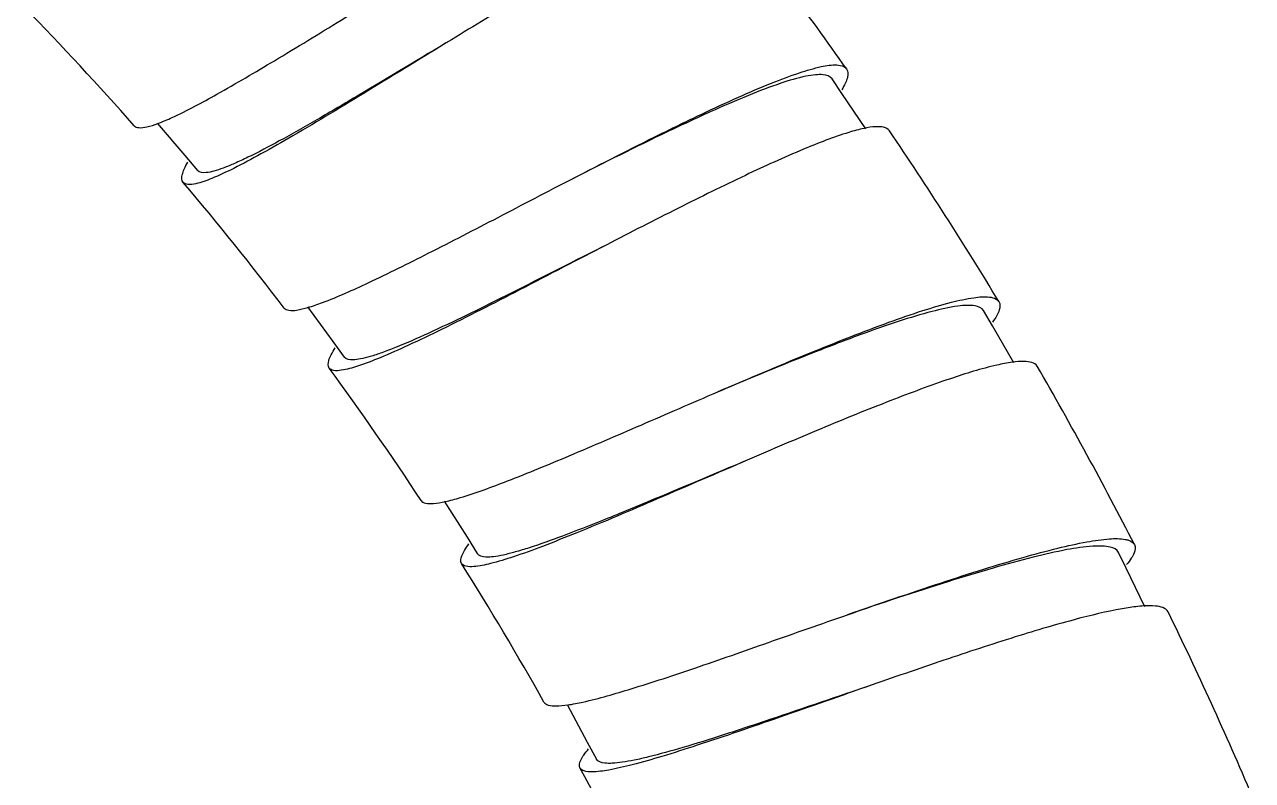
# Model space of a CAD drawing. Header units: millimetres. Extents: x 3766 to 4318, y 26587 to 26937.
# Drawn here: x 3970.27 to 4003.31, y 26873.52 to 26893.84 of the extents above; entities that cross this region are included whole.
import ezdxf

# ---------------------------------------------------------------- set-up
doc = ezdxf.new("R2010")
doc.units = ezdxf.units.MM

msp = doc.modelspace()

# ---------------------------------------------------------------- linework, layer by layer
for points in [[(3992.394, 26892.653), (3991.344, 26894.139), (3990.255, 26895.599), (3989.13, 26897.029)], [(3973.222, 26891.125), (3972.264, 26892.207), (3971.281, 26893.267), (3970.272, 26894.303)], [(3992.267, 26891.987), (3992.267, 26891.987), (3992.001, 26892.381), (3992.001, 26892.381)], [(3992.908, 26891.038), (3992.908, 26891.038), (3992.267, 26891.987), (3992.267, 26891.987)], [(3973.842, 26891.196), (3973.842, 26891.196), (3974.587, 26890.321), (3974.587, 26890.321)], [(3996.492, 26886.393), (3995.549, 26887.95), (3994.567, 26889.483), (3993.545, 26890.99)], [(3974.587, 26890.321), (3974.587, 26890.321), (3974.924, 26889.922), (3974.924, 26889.922)], [(3977.261, 26886.222), (3976.381, 26887.37), (3975.475, 26888.496), (3974.541, 26889.6)], [(3977.885, 26886.25), (3977.885, 26886.25), (3978.566, 26885.324), (3978.566, 26885.324)], [(3996.318, 26885.739), (3996.318, 26885.739), (3996.08, 26886.152), (3996.08, 26886.152)], [(3996.89, 26884.746), (3996.89, 26884.746), (3996.318, 26885.739), (3996.318, 26885.739)], [(3978.566, 26885.324), (3978.566, 26885.324), (3978.873, 26884.903), (3978.873, 26884.903)], [(3980.943, 26881.047), (3980.147, 26882.253), (3979.322, 26883.442), (3978.468, 26884.608)], [(4000.138, 26879.86), (3999.307, 26881.48), (3998.436, 26883.078), (3997.522, 26884.654)], [(3981.565, 26881.031), (3981.565, 26881.031), (3982.181, 26880.058), (3982.181, 26880.058)], [(3982.181, 26880.058), (3982.181, 26880.058), (3982.456, 26879.618), (3982.456, 26879.618)], [(3999.917, 26879.222), (3999.917, 26879.222), (3999.71, 26879.65), (3999.71, 26879.65)], [(3984.249, 26875.624), (3983.541, 26876.884), (3982.802, 26878.127), (3982.034, 26879.352)], [(4000.419, 26878.189), (4000.419, 26878.189), (3999.917, 26879.222), (3999.917, 26879.222)], [(4003.314, 26873.086), (4002.6, 26874.76), (4001.843, 26876.416), (4001.044, 26878.051)], [(3984.87, 26875.564), (3984.87, 26875.564), (3985.414, 26874.551), (3985.414, 26874.551)], [(3985.414, 26874.551), (3985.414, 26874.551), (3985.659, 26874.091), (3985.659, 26874.091)], [(3987.166, 26869.982), (3986.548, 26871.289), (3985.899, 26872.58), (3985.218, 26873.857)]]:
    msp.add_open_spline(points, degree=3)
for points, knots in [([(3988.055, 26896.912), (3987.651, 26896.756), (3987.259, 26896.57), (3986.873, 26896.376), (3986.873, 26896.376), (3986.362, 26896.118), (3985.86, 26895.845), (3985.361, 26895.566), (3985.361, 26895.566), (3984.775, 26895.236), (3984.196, 26894.898), (3983.618, 26894.555), (3983.618, 26894.555), (3982.996, 26894.185), (3982.376, 26893.81), (3981.758, 26893.434)], [0, 0, 0, 0, 0.25, 0.25, 0.25, 0.25, 0.5, 0.5, 0.5, 0.5, 0.75, 0.75, 0.75, 0.75, 1, 1, 1, 1]), ([(3974.247, 26891.347), (3974.656, 26891.534), (3975.052, 26891.749), (3975.444, 26891.969), (3975.444, 26891.969), (3975.966, 26892.262), (3976.481, 26892.565), (3976.995, 26892.872), (3976.995, 26892.872), (3977.597, 26893.232), (3978.195, 26893.599), (3978.795, 26893.965), (3978.795, 26893.965), (3979.435, 26894.357), (3980.075, 26894.751), (3980.717, 26895.141)], [0, 0, 0, 0, 0.25, 0.25, 0.25, 0.25, 0.5, 0.5, 0.5, 0.5, 0.75, 0.75, 0.75, 0.75, 1, 1, 1, 1]), ([(3981.758, 26893.434), (3981.009, 26892.977), (3980.261, 26892.518), (3979.51, 26892.062), (3979.51, 26892.062), (3978.841, 26891.654), (3978.171, 26891.248), (3977.494, 26890.853), (3977.494, 26890.853), (3977.209, 26890.688), (3976.923, 26890.524), (3976.634, 26890.365), (3976.634, 26890.365), (3976.392, 26890.231), (3976.148, 26890.1), (3975.901, 26889.977), (3975.901, 26889.977), (3975.707, 26889.881), (3975.511, 26889.789), (3975.311, 26889.706), (3975.311, 26889.706), (3975.17, 26889.648), (3975.026, 26889.595), (3974.877, 26889.562)], [0, 0, 0, 0, 0.166667, 0.166667, 0.166667, 0.166667, 0.333333, 0.333333, 0.333333, 0.333333, 0.5, 0.5, 0.5, 0.5, 0.666667, 0.666667, 0.666667, 0.666667, 0.833333, 0.833333, 0.833333, 0.833333, 1, 1, 1, 1]), ([(3981.758, 26893.434), (3980.927, 26892.938), (3980.099, 26892.439), (3979.267, 26891.945), (3979.267, 26891.945), (3978.891, 26891.722), (3978.514, 26891.5), (3978.134, 26891.28), (3978.134, 26891.28), (3977.8, 26891.089), (3977.466, 26890.899), (3977.128, 26890.714), (3977.128, 26890.714), (3976.848, 26890.562), (3976.567, 26890.413), (3976.279, 26890.274), (3976.279, 26890.274), (3976.163, 26890.217), (3976.044, 26890.162), (3975.925, 26890.11), (3975.925, 26890.11), (3975.824, 26890.065), (3975.724, 26890.023), (3975.62, 26889.985), (3975.62, 26889.985), (3975.535, 26889.954), (3975.45, 26889.926), (3975.366, 26889.902), (3975.366, 26889.902), (3975.301, 26889.885), (3975.237, 26889.87), (3975.163, 26889.863), (3975.163, 26889.863), (3975.077, 26889.857), (3974.976, 26889.859), (3974.924, 26889.922)], [0, 0, 0, 0, 0.111111, 0.111111, 0.111111, 0.111111, 0.222222, 0.222222, 0.222222, 0.222222, 0.333333, 0.333333, 0.333333, 0.333333, 0.444444, 0.444444, 0.444444, 0.444444, 0.555556, 0.555556, 0.555556, 0.555556, 0.666667, 0.666667, 0.666667, 0.666667, 0.777778, 0.777778, 0.777778, 0.777778, 0.888889, 0.888889, 0.888889, 0.888889, 1, 1, 1, 1]), ([(3985.02, 26889.7), (3985.804, 26890.104), (3986.588, 26890.506), (3987.379, 26890.896), (3987.379, 26890.896), (3987.744, 26891.077), (3988.109, 26891.255), (3988.477, 26891.429), (3988.477, 26891.429), (3988.81, 26891.587), (3989.146, 26891.742), (3989.483, 26891.892), (3989.483, 26891.892), (3989.777, 26892.023), (3990.073, 26892.149), (3990.371, 26892.269), (3990.371, 26892.269), (3990.619, 26892.368), (3990.869, 26892.463), (3991.122, 26892.546), (3991.122, 26892.546), (3991.316, 26892.61), (3991.513, 26892.668), (3991.713, 26892.712), (3991.713, 26892.712), (3991.852, 26892.741), (3991.993, 26892.764), (3992.133, 26892.757)], [0, 0, 0, 0, 0.142857, 0.142857, 0.142857, 0.142857, 0.285714, 0.285714, 0.285714, 0.285714, 0.428571, 0.428571, 0.428571, 0.428571, 0.571429, 0.571429, 0.571429, 0.571429, 0.714286, 0.714286, 0.714286, 0.714286, 0.857143, 0.857143, 0.857143, 0.857143, 1, 1, 1, 1]), ([(3992.133, 26892.757), (3992.163, 26892.756), (3992.192, 26892.753), (3992.222, 26892.747), (3992.222, 26892.747), (3992.287, 26892.735), (3992.357, 26892.706), (3992.394, 26892.653)], [0, 0, 0, 0, 0.5, 0.5, 0.5, 0.5, 1, 1, 1, 1]), ([(3992.394, 26892.653), (3992.437, 26892.591), (3992.434, 26892.506), (3992.417, 26892.43), (3992.417, 26892.43), (3992.405, 26892.373), (3992.385, 26892.324), (3992.361, 26892.273), (3992.361, 26892.273), (3992.331, 26892.21), (3992.298, 26892.147), (3992.262, 26892.087)], [0, 0, 0, 0, 0.333333, 0.333333, 0.333333, 0.333333, 0.666667, 0.666667, 0.666667, 0.666667, 1, 1, 1, 1]), ([(3992.001, 26892.381), (3991.951, 26892.455), (3991.852, 26892.483), (3991.761, 26892.494), (3991.761, 26892.494), (3991.691, 26892.502), (3991.624, 26892.499), (3991.557, 26892.492), (3991.557, 26892.492), (3991.471, 26892.484), (3991.384, 26892.47), (3991.299, 26892.452), (3991.299, 26892.452), (3991.067, 26892.407), (3990.844, 26892.339), (3990.622, 26892.264), (3990.622, 26892.264), (3990.33, 26892.165), (3990.041, 26892.055), (3989.756, 26891.939), (3989.756, 26891.939), (3989.409, 26891.798), (3989.067, 26891.65), (3988.726, 26891.496), (3988.726, 26891.496), (3988.338, 26891.322), (3987.951, 26891.141), (3987.566, 26890.958), (3987.566, 26890.958), (3986.712, 26890.55), (3985.865, 26890.127), (3985.02, 26889.7)], [0, 0, 0, 0, 0.125, 0.125, 0.125, 0.125, 0.25, 0.25, 0.25, 0.25, 0.375, 0.375, 0.375, 0.375, 0.5, 0.5, 0.5, 0.5, 0.625, 0.625, 0.625, 0.625, 0.75, 0.75, 0.75, 0.75, 0.875, 0.875, 0.875, 0.875, 1, 1, 1, 1]), ([(3973.222, 26891.125), (3973.253, 26891.092), (3973.301, 26891.077), (3973.348, 26891.072), (3973.348, 26891.072), (3973.422, 26891.062), (3973.492, 26891.076), (3973.562, 26891.092), (3973.562, 26891.092), (3973.664, 26891.116), (3973.764, 26891.148), (3973.863, 26891.185), (3973.863, 26891.185), (3973.993, 26891.233), (3974.121, 26891.29), (3974.247, 26891.347)], [0, 0, 0, 0, 0.25, 0.25, 0.25, 0.25, 0.5, 0.5, 0.5, 0.5, 0.75, 0.75, 0.75, 0.75, 1, 1, 1, 1]), ([(3993.545, 26890.99), (3993.475, 26891.093), (3993.321, 26891.102), (3993.186, 26891.097), (3993.186, 26891.097), (3993.07, 26891.092), (3992.968, 26891.073), (3992.864, 26891.052), (3992.864, 26891.052), (3992.727, 26891.022), (3992.587, 26890.985), (3992.45, 26890.942)], [0, 0, 0, 0, 0.333333, 0.333333, 0.333333, 0.333333, 0.666667, 0.666667, 0.666667, 0.666667, 1, 1, 1, 1]), ([(3992.45, 26890.942), (3992.036, 26890.816), (3991.632, 26890.658), (3991.232, 26890.49), (3991.232, 26890.49), (3990.706, 26890.269), (3990.185, 26890.033), (3989.67, 26889.789), (3989.67, 26889.789), (3989.064, 26889.504), (3988.464, 26889.207), (3987.866, 26888.907), (3987.866, 26888.907), (3987.221, 26888.583), (3986.578, 26888.254), (3985.938, 26887.923)], [0, 0, 0, 0, 0.25, 0.25, 0.25, 0.25, 0.5, 0.5, 0.5, 0.5, 0.75, 0.75, 0.75, 0.75, 1, 1, 1, 1]), ([(3974.541, 26889.6), (3974.497, 26889.652), (3974.503, 26889.732), (3974.517, 26889.802), (3974.517, 26889.802), (3974.529, 26889.858), (3974.548, 26889.908), (3974.569, 26889.958), (3974.569, 26889.958), (3974.596, 26890.023), (3974.628, 26890.087), (3974.662, 26890.148)], [0, 0, 0, 0, 0.333333, 0.333333, 0.333333, 0.333333, 0.666667, 0.666667, 0.666667, 0.666667, 1, 1, 1, 1]), ([(3978.286, 26886.366), (3978.706, 26886.524), (3979.116, 26886.709), (3979.522, 26886.901), (3979.522, 26886.901), (3980.064, 26887.156), (3980.601, 26887.423), (3981.136, 26887.693), (3981.136, 26887.693), (3981.763, 26888.01), (3982.388, 26888.334), (3983.013, 26888.658), (3983.013, 26888.658), (3983.682, 26889.006), (3984.35, 26889.354), (3985.02, 26889.7)], [0, 0, 0, 0, 0.25, 0.25, 0.25, 0.25, 0.5, 0.5, 0.5, 0.5, 0.75, 0.75, 0.75, 0.75, 1, 1, 1, 1]), ([(3974.877, 26889.562), (3974.808, 26889.548), (3974.738, 26889.534), (3974.664, 26889.545), (3974.664, 26889.545), (3974.619, 26889.55), (3974.571, 26889.565), (3974.541, 26889.6)], [0, 0, 0, 0, 0.5, 0.5, 0.5, 0.5, 1, 1, 1, 1]), ([(3985.938, 26887.923), (3985.156, 26887.519), (3984.376, 26887.114), (3983.595, 26886.71), (3983.595, 26886.71), (3982.898, 26886.35), (3982.2, 26885.993), (3981.494, 26885.646), (3981.494, 26885.646), (3981.199, 26885.502), (3980.902, 26885.359), (3980.602, 26885.22), (3980.602, 26885.22), (3980.351, 26885.103), (3980.099, 26884.991), (3979.843, 26884.885), (3979.843, 26884.885), (3979.644, 26884.804), (3979.442, 26884.725), (3979.236, 26884.658), (3979.236, 26884.658), (3979.093, 26884.61), (3978.946, 26884.567), (3978.796, 26884.547)], [0, 0, 0, 0, 0.166667, 0.166667, 0.166667, 0.166667, 0.333333, 0.333333, 0.333333, 0.333333, 0.5, 0.5, 0.5, 0.5, 0.666667, 0.666667, 0.666667, 0.666667, 0.833333, 0.833333, 0.833333, 0.833333, 1, 1, 1, 1]), ([(3985.938, 26887.923), (3985.075, 26887.487), (3984.213, 26887.047), (3983.349, 26886.614), (3983.349, 26886.614), (3982.958, 26886.418), (3982.566, 26886.223), (3982.174, 26886.033), (3982.174, 26886.033), (3981.828, 26885.864), (3981.48, 26885.699), (3981.131, 26885.539), (3981.131, 26885.539), (3980.84, 26885.406), (3980.549, 26885.277), (3980.252, 26885.158), (3980.252, 26885.158), (3980.131, 26885.11), (3980.008, 26885.063), (3979.885, 26885.019), (3979.885, 26885.019), (3979.782, 26884.981), (3979.678, 26884.947), (3979.572, 26884.916), (3979.572, 26884.916), (3979.485, 26884.89), (3979.398, 26884.868), (3979.312, 26884.852), (3979.312, 26884.852), (3979.245, 26884.838), (3979.181, 26884.828), (3979.108, 26884.826), (3979.108, 26884.826), (3979.021, 26884.825), (3978.922, 26884.837), (3978.873, 26884.903)], [0, 0, 0, 0, 0.111111, 0.111111, 0.111111, 0.111111, 0.222222, 0.222222, 0.222222, 0.222222, 0.333333, 0.333333, 0.333333, 0.333333, 0.444444, 0.444444, 0.444444, 0.444444, 0.555556, 0.555556, 0.555556, 0.555556, 0.666667, 0.666667, 0.666667, 0.666667, 0.777778, 0.777778, 0.777778, 0.777778, 0.888889, 0.888889, 0.888889, 0.888889, 1, 1, 1, 1]), ([(3988.928, 26883.969), (3989.737, 26884.317), (3990.549, 26884.662), (3991.364, 26884.995), (3991.364, 26884.995), (3991.741, 26885.149), (3992.119, 26885.3), (3992.497, 26885.448), (3992.497, 26885.448), (3992.841, 26885.582), (3993.186, 26885.713), (3993.533, 26885.839), (3993.533, 26885.839), (3993.837, 26885.949), (3994.14, 26886.054), (3994.447, 26886.152), (3994.447, 26886.152), (3994.701, 26886.234), (3994.956, 26886.311), (3995.215, 26886.377), (3995.215, 26886.377), (3995.413, 26886.426), (3995.612, 26886.471), (3995.817, 26886.5), (3995.817, 26886.5), (3995.957, 26886.52), (3996.099, 26886.532), (3996.239, 26886.516)], [0, 0, 0, 0, 0.142857, 0.142857, 0.142857, 0.142857, 0.285714, 0.285714, 0.285714, 0.285714, 0.428571, 0.428571, 0.428571, 0.428571, 0.571429, 0.571429, 0.571429, 0.571429, 0.714286, 0.714286, 0.714286, 0.714286, 0.857143, 0.857143, 0.857143, 0.857143, 1, 1, 1, 1]), ([(3996.239, 26886.516), (3996.269, 26886.512), (3996.297, 26886.508), (3996.326, 26886.5), (3996.326, 26886.5), (3996.392, 26886.483), (3996.459, 26886.449), (3996.492, 26886.393)], [0, 0, 0, 0, 0.5, 0.5, 0.5, 0.5, 1, 1, 1, 1]), ([(3996.492, 26886.393), (3996.531, 26886.329), (3996.522, 26886.244), (3996.499, 26886.17), (3996.499, 26886.17), (3996.483, 26886.115), (3996.459, 26886.065), (3996.433, 26886.017), (3996.433, 26886.017), (3996.399, 26885.955), (3996.361, 26885.897), (3996.32, 26885.839)], [0, 0, 0, 0, 0.333333, 0.333333, 0.333333, 0.333333, 0.666667, 0.666667, 0.666667, 0.666667, 1, 1, 1, 1]), ([(3977.261, 26886.222), (3977.288, 26886.187), (3977.335, 26886.17), (3977.38, 26886.16), (3977.38, 26886.16), (3977.453, 26886.147), (3977.524, 26886.153), (3977.593, 26886.164), (3977.593, 26886.164), (3977.695, 26886.182), (3977.796, 26886.206), (3977.895, 26886.235), (3977.895, 26886.235), (3978.028, 26886.273), (3978.158, 26886.318), (3978.286, 26886.366)], [0, 0, 0, 0, 0.25, 0.25, 0.25, 0.25, 0.5, 0.5, 0.5, 0.5, 0.75, 0.75, 0.75, 0.75, 1, 1, 1, 1]), ([(3996.08, 26886.152), (3996.036, 26886.228), (3995.94, 26886.263), (3995.849, 26886.281), (3995.849, 26886.281), (3995.779, 26886.293), (3995.712, 26886.295), (3995.645, 26886.293), (3995.645, 26886.293), (3995.558, 26886.29), (3995.47, 26886.282), (3995.382, 26886.271), (3995.382, 26886.271), (3995.149, 26886.24), (3994.92, 26886.187), (3994.693, 26886.128), (3994.693, 26886.128), (3994.394, 26886.05), (3994.099, 26885.961), (3993.806, 26885.866), (3993.806, 26885.866), (3993.451, 26885.751), (3993.099, 26885.626), (3992.75, 26885.498), (3992.75, 26885.498), (3992.35, 26885.351), (3991.953, 26885.198), (3991.557, 26885.043), (3991.557, 26885.043), (3990.675, 26884.696), (3989.801, 26884.334), (3988.928, 26883.969)], [0, 0, 0, 0, 0.125, 0.125, 0.125, 0.125, 0.25, 0.25, 0.25, 0.25, 0.375, 0.375, 0.375, 0.375, 0.5, 0.5, 0.5, 0.5, 0.625, 0.625, 0.625, 0.625, 0.75, 0.75, 0.75, 0.75, 0.875, 0.875, 0.875, 0.875, 1, 1, 1, 1]), ([(3978.468, 26884.608), (3978.428, 26884.663), (3978.44, 26884.743), (3978.46, 26884.812), (3978.46, 26884.812), (3978.476, 26884.868), (3978.498, 26884.916), (3978.522, 26884.964), (3978.522, 26884.964), (3978.554, 26885.027), (3978.591, 26885.088), (3978.629, 26885.149)], [0, 0, 0, 0, 0.333333, 0.333333, 0.333333, 0.333333, 0.666667, 0.666667, 0.666667, 0.666667, 1, 1, 1, 1]), ([(3997.522, 26884.654), (3997.461, 26884.761), (3997.308, 26884.781), (3997.176, 26884.785), (3997.176, 26884.785), (3997.06, 26884.787), (3996.958, 26884.778), (3996.854, 26884.763), (3996.854, 26884.763), (3996.716, 26884.743), (3996.574, 26884.717), (3996.436, 26884.686)], [0, 0, 0, 0, 0.333333, 0.333333, 0.333333, 0.333333, 0.666667, 0.666667, 0.666667, 0.666667, 1, 1, 1, 1]), ([(3978.796, 26884.547), (3978.726, 26884.537), (3978.657, 26884.529), (3978.586, 26884.544), (3978.586, 26884.544), (3978.54, 26884.553), (3978.495, 26884.572), (3978.468, 26884.608)], [0, 0, 0, 0, 0.5, 0.5, 0.5, 0.5, 1, 1, 1, 1]), ([(3996.436, 26884.686), (3996.015, 26884.589), (3995.6, 26884.46), (3995.189, 26884.321), (3995.189, 26884.321), (3994.647, 26884.139), (3994.112, 26883.939), (3993.58, 26883.732), (3993.58, 26883.732), (3992.955, 26883.49), (3992.333, 26883.235), (3991.713, 26882.977), (3991.713, 26882.977), (3991.047, 26882.7), (3990.382, 26882.417), (3989.719, 26882.13)], [0, 0, 0, 0, 0.25, 0.25, 0.25, 0.25, 0.5, 0.5, 0.5, 0.5, 0.75, 0.75, 0.75, 0.75, 1, 1, 1, 1]), ([(3981.996, 26881.124), (3982.427, 26881.253), (3982.85, 26881.409), (3983.268, 26881.572), (3983.268, 26881.572), (3983.826, 26881.789), (3984.379, 26882.017), (3984.93, 26882.248), (3984.93, 26882.248), (3985.575, 26882.52), (3986.219, 26882.798), (3986.862, 26883.075), (3986.862, 26883.075), (3987.551, 26883.373), (3988.239, 26883.672), (3988.928, 26883.969)], [0, 0, 0, 0, 0.25, 0.25, 0.25, 0.25, 0.5, 0.5, 0.5, 0.5, 0.75, 0.75, 0.75, 0.75, 1, 1, 1, 1]), ([(3989.719, 26882.13), (3988.912, 26881.784), (3988.105, 26881.435), (3987.298, 26881.088), (3987.298, 26881.088), (3986.578, 26880.778), (3985.857, 26880.47), (3985.131, 26880.176), (3985.131, 26880.176), (3984.824, 26880.053), (3984.518, 26879.931), (3984.21, 26879.813), (3984.21, 26879.813), (3983.952, 26879.715), (3983.691, 26879.62), (3983.429, 26879.532), (3983.429, 26879.532), (3983.224, 26879.464), (3983.018, 26879.401), (3982.808, 26879.348), (3982.808, 26879.348), (3982.66, 26879.31), (3982.511, 26879.278), (3982.359, 26879.267)], [0, 0, 0, 0, 0.166667, 0.166667, 0.166667, 0.166667, 0.333333, 0.333333, 0.333333, 0.333333, 0.5, 0.5, 0.5, 0.5, 0.666667, 0.666667, 0.666667, 0.666667, 0.833333, 0.833333, 0.833333, 0.833333, 1, 1, 1, 1]), ([(3989.719, 26882.132), (3988.826, 26881.757), (3987.935, 26881.378), (3987.041, 26881.008), (3987.041, 26881.008), (3986.637, 26880.839), (3986.232, 26880.672), (3985.825, 26880.509), (3985.825, 26880.509), (3985.468, 26880.366), (3985.109, 26880.225), (3984.75, 26880.09), (3984.75, 26880.09), (3984.451, 26879.979), (3984.151, 26879.871), (3983.849, 26879.774), (3983.849, 26879.774), (3983.725, 26879.734), (3983.599, 26879.695), (3983.473, 26879.661), (3983.473, 26879.661), (3983.367, 26879.631), (3983.26, 26879.603), (3983.152, 26879.579), (3983.152, 26879.579), (3983.065, 26879.56), (3982.977, 26879.544), (3982.89, 26879.534), (3982.89, 26879.534), (3982.823, 26879.525), (3982.757, 26879.52), (3982.685, 26879.524), (3982.685, 26879.524), (3982.598, 26879.53), (3982.501, 26879.548), (3982.456, 26879.618)], [0, 0, 0, 0, 0.111111, 0.111111, 0.111111, 0.111111, 0.222222, 0.222222, 0.222222, 0.222222, 0.333333, 0.333333, 0.333333, 0.333333, 0.444444, 0.444444, 0.444444, 0.444444, 0.555556, 0.555556, 0.555556, 0.555556, 0.666667, 0.666667, 0.666667, 0.666667, 0.777778, 0.777778, 0.777778, 0.777778, 0.888889, 0.888889, 0.888889, 0.888889, 1, 1, 1, 1]), ([(3980.943, 26881.047), (3980.967, 26881.009), (3981.014, 26880.988), (3981.06, 26880.976), (3981.06, 26880.976), (3981.132, 26880.957), (3981.204, 26880.96), (3981.276, 26880.966), (3981.276, 26880.966), (3981.381, 26880.976), (3981.486, 26880.995), (3981.589, 26881.017), (3981.589, 26881.017), (3981.726, 26881.047), (3981.861, 26881.084), (3981.996, 26881.124)], [0, 0, 0, 0, 0.25, 0.25, 0.25, 0.25, 0.5, 0.5, 0.5, 0.5, 0.75, 0.75, 0.75, 0.75, 1, 1, 1, 1]), ([(3982.034, 26879.352), (3981.997, 26879.409), (3982.014, 26879.488), (3982.039, 26879.555), (3982.039, 26879.555), (3982.058, 26879.608), (3982.083, 26879.655), (3982.111, 26879.702), (3982.111, 26879.702), (3982.147, 26879.761), (3982.187, 26879.821), (3982.23, 26879.877)], [0, 0, 0, 0, 0.333333, 0.333333, 0.333333, 0.333333, 0.666667, 0.666667, 0.666667, 0.666667, 1, 1, 1, 1]), ([(3992.421, 26877.975), (3993.253, 26878.265), (3994.087, 26878.552), (3994.923, 26878.827), (3994.923, 26878.827), (3995.31, 26878.954), (3995.696, 26879.079), (3996.084, 26879.199), (3996.084, 26879.199), (3996.437, 26879.309), (3996.791, 26879.414), (3997.145, 26879.516), (3997.145, 26879.516), (3997.456, 26879.603), (3997.766, 26879.687), (3998.079, 26879.764), (3998.079, 26879.764), (3998.337, 26879.828), (3998.598, 26879.885), (3998.86, 26879.934), (3998.86, 26879.934), (3999.061, 26879.97), (3999.264, 26879.999), (3999.469, 26880.014), (3999.469, 26880.014), (3999.611, 26880.025), (3999.754, 26880.027), (3999.893, 26880)], [0, 0, 0, 0, 0.142857, 0.142857, 0.142857, 0.142857, 0.285714, 0.285714, 0.285714, 0.285714, 0.428571, 0.428571, 0.428571, 0.428571, 0.571429, 0.571429, 0.571429, 0.571429, 0.714286, 0.714286, 0.714286, 0.714286, 0.857143, 0.857143, 0.857143, 0.857143, 1, 1, 1, 1]), ([(3999.71, 26879.65), (3999.671, 26879.73), (3999.576, 26879.772), (3999.487, 26879.793), (3999.487, 26879.793), (3999.417, 26879.81), (3999.35, 26879.817), (3999.283, 26879.82), (3999.283, 26879.82), (3999.196, 26879.824), (3999.108, 26879.821), (3999.02, 26879.816), (3999.02, 26879.816), (3998.784, 26879.802), (3998.553, 26879.766), (3998.324, 26879.724), (3998.324, 26879.724), (3998.02, 26879.666), (3997.718, 26879.598), (3997.418, 26879.523), (3997.418, 26879.523), (3997.057, 26879.433), (3996.697, 26879.334), (3996.338, 26879.23), (3996.338, 26879.23), (3995.929, 26879.112), (3995.522, 26878.988), (3995.117, 26878.861), (3995.117, 26878.861), (3994.215, 26878.578), (3993.317, 26878.279), (3992.421, 26877.975)], [0, 0, 0, 0, 0.125, 0.125, 0.125, 0.125, 0.25, 0.25, 0.25, 0.25, 0.375, 0.375, 0.375, 0.375, 0.5, 0.5, 0.5, 0.5, 0.625, 0.625, 0.625, 0.625, 0.75, 0.75, 0.75, 0.75, 0.875, 0.875, 0.875, 0.875, 1, 1, 1, 1]), ([(3999.893, 26880), (3999.923, 26879.995), (3999.951, 26879.988), (3999.98, 26879.978), (3999.98, 26879.978), (4000.043, 26879.956), (4000.109, 26879.919), (4000.138, 26879.86)], [0, 0, 0, 0, 0.5, 0.5, 0.5, 0.5, 1, 1, 1, 1]), ([(4000.138, 26879.86), (4000.172, 26879.794), (4000.157, 26879.709), (4000.13, 26879.637), (4000.13, 26879.637), (4000.11, 26879.583), (4000.083, 26879.536), (4000.052, 26879.491), (4000.052, 26879.491), (4000.015, 26879.432), (3999.972, 26879.374), (3999.928, 26879.321)], [0, 0, 0, 0, 0.333333, 0.333333, 0.333333, 0.333333, 0.666667, 0.666667, 0.666667, 0.666667, 1, 1, 1, 1]), ([(3982.359, 26879.267), (3982.289, 26879.262), (3982.218, 26879.259), (3982.147, 26879.279), (3982.147, 26879.279), (3982.102, 26879.291), (3982.058, 26879.313), (3982.034, 26879.352)], [0, 0, 0, 0, 0.5, 0.5, 0.5, 0.5, 1, 1, 1, 1]), ([(3999.968, 26878.161), (3999.541, 26878.095), (3999.119, 26877.996), (3998.7, 26877.887), (3998.7, 26877.887), (3998.146, 26877.743), (3997.597, 26877.582), (3997.052, 26877.413), (3997.052, 26877.413), (3996.409, 26877.215), (3995.771, 26877.005), (3995.134, 26876.792), (3995.134, 26876.792), (3994.448, 26876.561), (3993.763, 26876.325), (3993.081, 26876.087)], [0, 0, 0, 0, 0.25, 0.25, 0.25, 0.25, 0.5, 0.5, 0.5, 0.5, 0.75, 0.75, 0.75, 0.75, 1, 1, 1, 1]), ([(4001.044, 26878.051), (4000.989, 26878.162), (4000.84, 26878.194), (4000.708, 26878.208), (4000.708, 26878.208), (4000.593, 26878.218), (4000.491, 26878.216), (4000.387, 26878.209), (4000.387, 26878.209), (4000.25, 26878.2), (4000.107, 26878.182), (3999.968, 26878.161)], [0, 0, 0, 0, 0.333333, 0.333333, 0.333333, 0.333333, 0.666667, 0.666667, 0.666667, 0.666667, 1, 1, 1, 1]), ([(3985.298, 26875.626), (3985.737, 26875.723), (3986.169, 26875.849), (3986.6, 26875.983), (3986.6, 26875.983), (3987.171, 26876.158), (3987.738, 26876.347), (3988.306, 26876.539), (3988.306, 26876.539), (3988.969, 26876.765), (3989.632, 26876.997), (3990.294, 26877.23), (3990.294, 26877.23), (3991.003, 26877.479), (3991.712, 26877.727), (3992.421, 26877.975)], [0, 0, 0, 0, 0.25, 0.25, 0.25, 0.25, 0.5, 0.5, 0.5, 0.5, 0.75, 0.75, 0.75, 0.75, 1, 1, 1, 1]), ([(3993.081, 26876.087), (3992.251, 26875.798), (3991.423, 26875.506), (3990.595, 26875.217), (3990.595, 26875.217), (3989.854, 26874.959), (3989.114, 26874.704), (3988.369, 26874.462), (3988.369, 26874.462), (3988.054, 26874.359), (3987.74, 26874.26), (3987.424, 26874.165), (3987.424, 26874.165), (3987.159, 26874.084), (3986.894, 26874.008), (3986.627, 26873.94), (3986.627, 26873.94), (3986.417, 26873.886), (3986.207, 26873.837), (3985.992, 26873.798), (3985.992, 26873.798), (3985.843, 26873.771), (3985.691, 26873.75), (3985.539, 26873.75)], [0, 0, 0, 0, 0.166667, 0.166667, 0.166667, 0.166667, 0.333333, 0.333333, 0.333333, 0.333333, 0.5, 0.5, 0.5, 0.5, 0.666667, 0.666667, 0.666667, 0.666667, 0.833333, 0.833333, 0.833333, 0.833333, 1, 1, 1, 1]), ([(3993.081, 26876.087), (3992.164, 26875.777), (3991.249, 26875.462), (3990.331, 26875.155), (3990.331, 26875.155), (3989.917, 26875.015), (3989.502, 26874.878), (3989.084, 26874.744), (3989.084, 26874.744), (3988.718, 26874.626), (3988.351, 26874.511), (3987.982, 26874.401), (3987.982, 26874.401), (3987.676, 26874.312), (3987.369, 26874.225), (3987.06, 26874.15), (3987.06, 26874.15), (3986.933, 26874.119), (3986.806, 26874.09), (3986.679, 26874.063), (3986.679, 26874.063), (3986.572, 26874.041), (3986.463, 26874.021), (3986.354, 26874.007), (3986.354, 26874.007), (3986.265, 26873.993), (3986.176, 26873.984), (3986.087, 26873.979), (3986.087, 26873.979), (3986.021, 26873.976), (3985.955, 26873.975), (3985.883, 26873.984), (3985.883, 26873.984), (3985.796, 26873.995), (3985.698, 26874.019), (3985.659, 26874.091)], [0, 0, 0, 0, 0.111111, 0.111111, 0.111111, 0.111111, 0.222222, 0.222222, 0.222222, 0.222222, 0.333333, 0.333333, 0.333333, 0.333333, 0.444444, 0.444444, 0.444444, 0.444444, 0.555556, 0.555556, 0.555556, 0.555556, 0.666667, 0.666667, 0.666667, 0.666667, 0.777778, 0.777778, 0.777778, 0.777778, 0.888889, 0.888889, 0.888889, 0.888889, 1, 1, 1, 1]), ([(3984.249, 26875.624), (3984.272, 26875.585), (3984.316, 26875.561), (3984.362, 26875.545), (3984.362, 26875.545), (3984.431, 26875.521), (3984.503, 26875.52), (3984.574, 26875.521), (3984.574, 26875.521), (3984.679, 26875.522), (3984.784, 26875.533), (3984.889, 26875.548), (3984.889, 26875.548), (3985.026, 26875.568), (3985.163, 26875.596), (3985.298, 26875.626)], [0, 0, 0, 0, 0.25, 0.25, 0.25, 0.25, 0.5, 0.5, 0.5, 0.5, 0.75, 0.75, 0.75, 0.75, 1, 1, 1, 1]), ([(3985.218, 26873.857), (3985.186, 26873.916), (3985.208, 26873.995), (3985.238, 26874.059), (3985.238, 26874.059), (3985.262, 26874.112), (3985.29, 26874.156), (3985.321, 26874.201), (3985.321, 26874.201), (3985.361, 26874.258), (3985.406, 26874.314), (3985.452, 26874.368)], [0, 0, 0, 0, 0.333333, 0.333333, 0.333333, 0.333333, 0.666667, 0.666667, 0.666667, 0.666667, 1, 1, 1, 1]), ([(3985.539, 26873.75), (3985.468, 26873.75), (3985.397, 26873.751), (3985.328, 26873.775), (3985.328, 26873.775), (3985.283, 26873.791), (3985.239, 26873.817), (3985.218, 26873.857)], [0, 0, 0, 0, 0.5, 0.5, 0.5, 0.5, 1, 1, 1, 1])]:
    msp.add_open_spline(points, degree=3, knots=knots)

doc.saveas('drawing.dxf')
